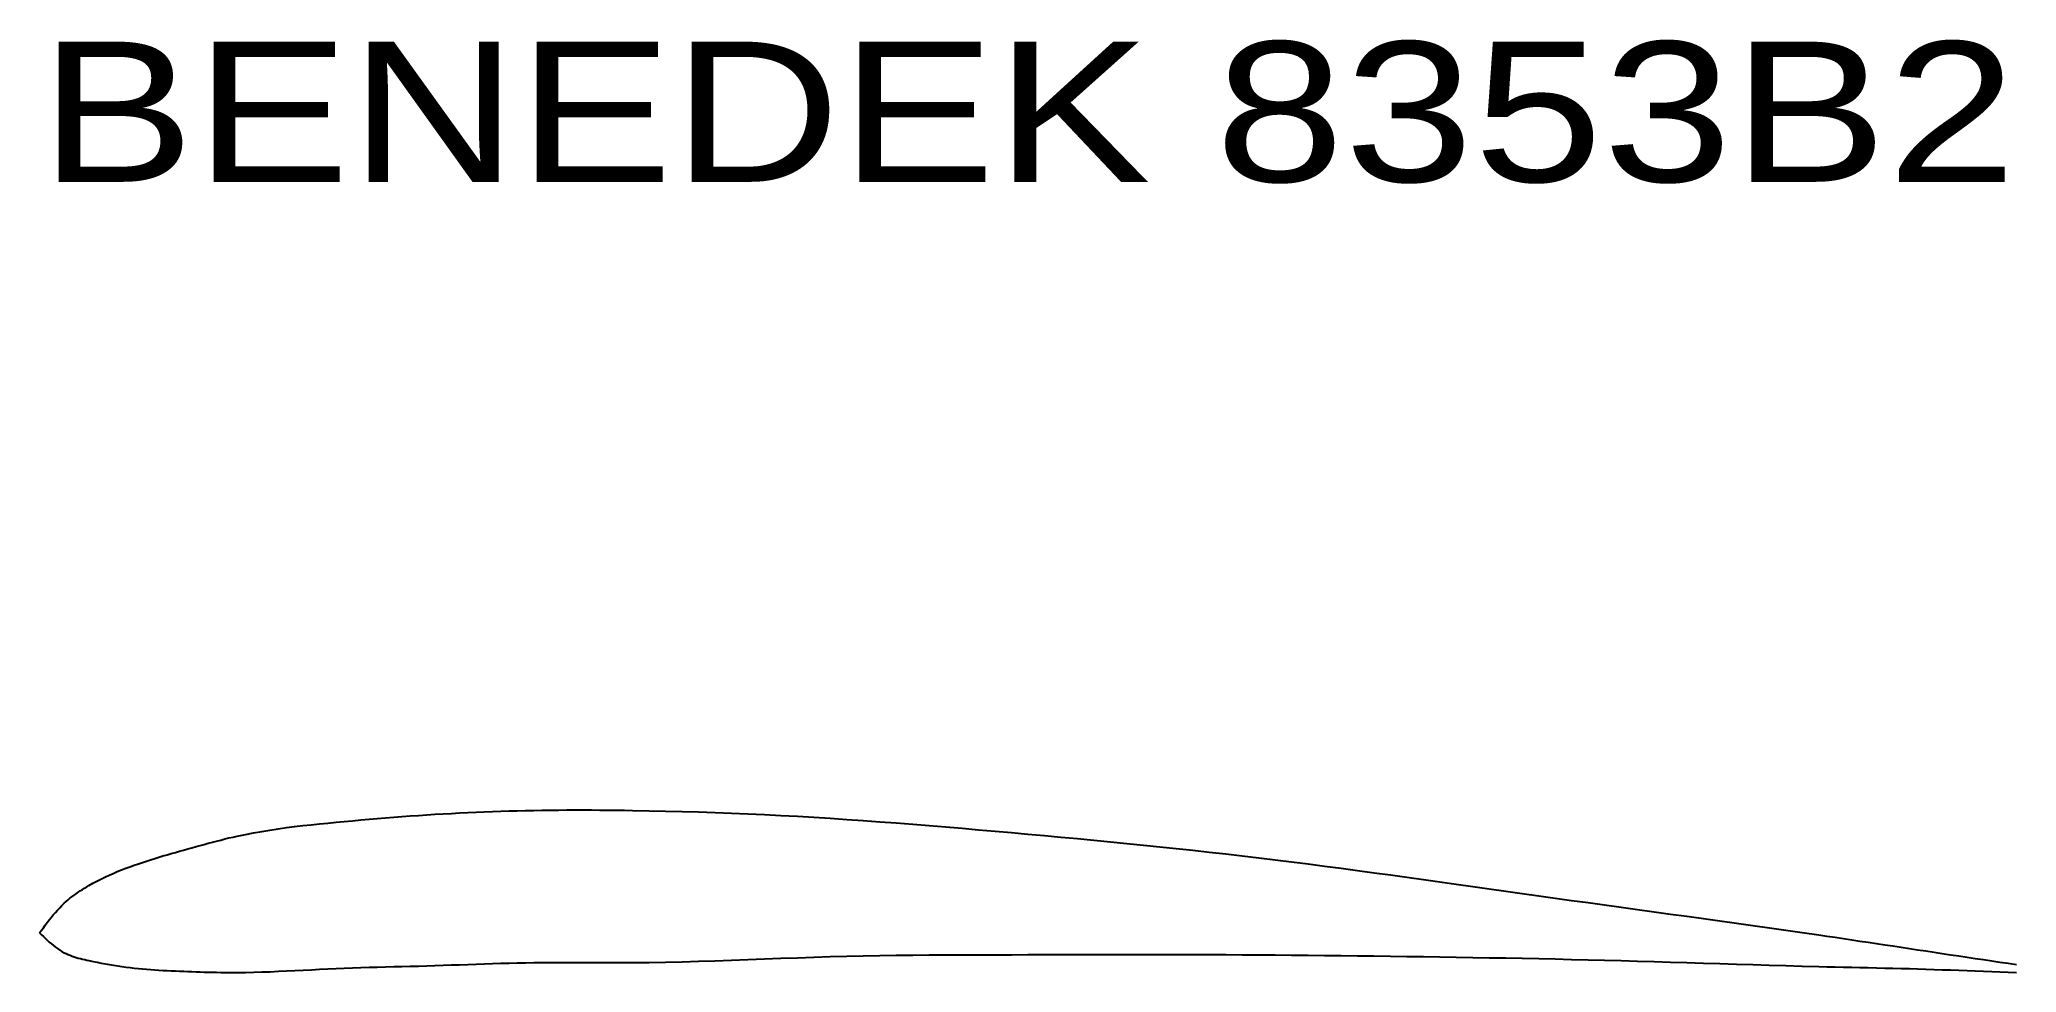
# Model space of a CAD drawing. Extents: x 0.1 to 12.1, y 1 to 6.6.
import ezdxf
from ezdxf.enums import TextEntityAlignment as Align

# ---------------------------------------------------------------- set-up
doc = ezdxf.new("R2010")
doc.units = 0
doc.layers.get('0').update_dxf_attribs({"linetype": 'CONTINUOUS'})

msp = doc.modelspace()

# ---------------------------------------------------------------- linework, layer by layer
at = {"color": 3, "linetype": 'CONTINUOUS'}
msp.add_lwpolyline([(0.0606, 1.2114), (0.0722, 1.2272), (0.0839, 1.2431), (0.0956, 1.2588), (0.1075, 1.2745), (0.1195, 1.29), (0.1317, 1.3053), (0.1441, 1.3204), (0.1567, 1.3353), (0.1696, 1.3498), (0.1829, 1.364), (0.1965, 1.3779), (0.2106, 1.3913), (0.222, 1.4016), (0.2336, 1.4117), (0.2454, 1.4215), (0.2575, 1.431), (0.2698, 1.4403), (0.2823, 1.4494), (0.295, 1.4582), (0.3079, 1.4668), (0.3209, 1.4753), (0.334, 1.4835), (0.3472, 1.4915), (0.3606, 1.4993), (0.3844, 1.5128), (0.4086, 1.5257), (0.433, 1.5382), (0.4576, 1.5501), (0.4824, 1.5616), (0.5074, 1.5727), (0.5326, 1.5833), (0.5579, 1.5936), (0.5834, 1.6035), (0.609, 1.6131), (0.6347, 1.6223), (0.6605, 1.6313), (0.6853, 1.6396), (0.7101, 1.6478), (0.7349, 1.6557), (0.7599, 1.6634), (0.7848, 1.671), (0.8098, 1.6784), (0.8349, 1.6857), (0.86, 1.693), (0.8851, 1.7001), (0.9102, 1.7072), (0.9353, 1.7143), (0.9605, 1.7213), (0.9854, 1.7283), (1.0103, 1.7352), (1.0352, 1.7421), (1.0601, 1.749), (1.085, 1.7557), (1.11, 1.7624), (1.135, 1.769), (1.16, 1.7754), (1.185, 1.7817), (1.2101, 1.7877), (1.2353, 1.7936), (1.2604, 1.7993), (1.3098, 1.8097), (1.3593, 1.8192), (1.409, 1.828), (1.4588, 1.8361), (1.5087, 1.8435), (1.5588, 1.8504), (1.6089, 1.8567), (1.6591, 1.8626), (1.7094, 1.8682), (1.7597, 1.8734), (1.81, 1.8784), (1.8604, 1.8833), (1.9104, 1.888), (1.9604, 1.8926), (2.0103, 1.8971), (2.0603, 1.9014), (2.1103, 1.9057), (2.1603, 1.9098), (2.2103, 1.9137), (2.2602, 1.9176), (2.3102, 1.9212), (2.3602, 1.9248), (2.4103, 1.9281), (2.4603, 1.9313), (2.5102, 1.9343), (2.5602, 1.9371), (2.6101, 1.9397), (2.6601, 1.9421), (2.7101, 1.9444), (2.7601, 1.9465), (2.8101, 1.9484), (2.8601, 1.9501), (2.9101, 1.9517), (2.9602, 1.9531), (3.0102, 1.9543), (3.0602, 1.9553), (3.1102, 1.9561), (3.1602, 1.9568), (3.2102, 1.9573), (3.2602, 1.9576), (3.3102, 1.9578), (3.3602, 1.9578), (3.4102, 1.9577), (3.4602, 1.9575), (3.5102, 1.9571), (3.5602, 1.9566), (3.6101, 1.956), (3.6601, 1.9553), (3.7602, 1.9535), (3.8602, 1.9513), (3.9603, 1.9487), (4.0603, 1.9457), (4.1603, 1.9423), (4.2603, 1.9384), (4.3603, 1.9342), (4.4603, 1.9296), (4.5603, 1.9246), (4.6602, 1.9192), (4.7601, 1.9134), (4.86, 1.9073), (4.9601, 1.9007), (5.0601, 1.8938), (5.1602, 1.8866), (5.2602, 1.8791), (5.3602, 1.8713), (5.4602, 1.8633), (5.5602, 1.855), (5.6601, 1.8466), (5.7601, 1.8379), (5.86, 1.8292), (5.9599, 1.8203), (6.0598, 1.8113), (6.1599, 1.8022), (6.26, 1.793), (6.3601, 1.7837), (6.4601, 1.7743), (6.5601, 1.7647), (6.6602, 1.755), (6.7601, 1.745), (6.8601, 1.7348), (6.9601, 1.7244), (7.06, 1.7136), (7.1598, 1.7026), (7.2597, 1.6913), (7.3598, 1.6796), (7.4599, 1.6676), (7.56, 1.6553), (7.66, 1.6427), (7.76, 1.6299), (7.86, 1.6169), (7.96, 1.6036), (8.0599, 1.5902), (8.1599, 1.5766), (8.2598, 1.563), (8.3596, 1.5492), (8.4595, 1.5353), (8.5595, 1.5214), (8.6595, 1.5074), (8.7595, 1.4934), (8.8595, 1.4794), (8.9595, 1.4653), (9.0594, 1.4513), (9.1594, 1.4372), (9.2594, 1.4232), (9.3594, 1.4092), (9.4594, 1.3952), (9.5594, 1.3812), (9.6594, 1.3673), (9.7594, 1.3535), (9.8594, 1.3397), (9.9594, 1.3259), (10.0594, 1.3122), (10.1595, 1.2984), (10.2595, 1.2845), (10.3595, 1.2706), (10.4595, 1.2566), (10.5594, 1.2425), (10.6594, 1.2283), (10.7593, 1.2139), (10.8592, 1.1994), (10.9092, 1.192), (10.9592, 1.1846), (11.0092, 1.1772), (11.0592, 1.1697), (11.1092, 1.1622), (11.1592, 1.1547), (11.2092, 1.1472), (11.2592, 1.1396), (11.3092, 1.132), (11.3592, 1.1245), (11.4092, 1.1169), (11.4591, 1.1094), (11.5091, 1.1018), (11.5591, 1.0943), (11.6091, 1.0868), (11.6591, 1.0793), (11.7091, 1.0718), (11.7591, 1.0643), (11.8091, 1.0568), (11.8591, 1.0493), (11.9091, 1.0418), (11.9591, 1.0343), (12.0091, 1.0269), (12.0591, 1.0194)], dxfattribs=at)
at = {"color": 1, "linetype": 'CONTINUOUS'}
msp.add_lwpolyline([(0.0606, 1.2114), (0.0723, 1.2), (0.0841, 1.1887), (0.096, 1.1775), (0.1079, 1.1665), (0.12, 1.1557), (0.1322, 1.1452), (0.1446, 1.1351), (0.1572, 1.1253), (0.1701, 1.116), (0.1833, 1.1072), (0.1967, 1.099), (0.2106, 1.0914), (0.2222, 1.0856), (0.234, 1.0803), (0.2461, 1.0754), (0.2584, 1.0708), (0.2708, 1.0666), (0.2833, 1.0627), (0.296, 1.059), (0.3088, 1.0555), (0.3217, 1.0523), (0.3346, 1.0492), (0.3476, 1.0462), (0.3606, 1.0434), (0.3856, 1.0381), (0.4106, 1.033), (0.4355, 1.0281), (0.4605, 1.0235), (0.4855, 1.0192), (0.5104, 1.015), (0.5354, 1.0111), (0.5604, 1.0075), (0.5854, 1.0041), (0.6104, 1.001), (0.6354, 0.9981), (0.6605, 0.9954), (0.6854, 0.993), (0.7103, 0.9908), (0.7352, 0.9888), (0.7602, 0.9871), (0.7852, 0.9854), (0.8102, 0.984), (0.8352, 0.9826), (0.8602, 0.9814), (0.8853, 0.9803), (0.9104, 0.9793), (0.9354, 0.9783), (0.9605, 0.9774), (0.9855, 0.9765), (1.0105, 0.9757), (1.0355, 0.9749), (1.0605, 0.9741), (1.0855, 0.9735), (1.1105, 0.9729), (1.1355, 0.9724), (1.1605, 0.9719), (1.1855, 0.9716), (1.2105, 0.9714), (1.2355, 0.9713), (1.2604, 0.9714), (1.3104, 0.9719), (1.3604, 0.9729), (1.4104, 0.9743), (1.4604, 0.9761), (1.5104, 0.9782), (1.5604, 0.9805), (1.6104, 0.9829), (1.6604, 0.9855), (1.7104, 0.9881), (1.7604, 0.9906), (1.8104, 0.9931), (1.8604, 0.9954), (1.9104, 0.9975), (1.9603, 0.9993), (2.0103, 1.001), (2.0603, 1.0026), (2.1103, 1.004), (2.1603, 1.0054), (2.2103, 1.0067), (2.2603, 1.0079), (2.3103, 1.0092), (2.3603, 1.0105), (2.4103, 1.0119), (2.4603, 1.0134), (2.5103, 1.015), (2.5603, 1.0167), (2.6103, 1.0184), (2.6603, 1.0202), (2.7102, 1.022), (2.7602, 1.0237), (2.8102, 1.0253), (2.8602, 1.0269), (2.9102, 1.0283), (2.9602, 1.0296), (3.0102, 1.0306), (3.0602, 1.0314), (3.1102, 1.0319), (3.1602, 1.0322), (3.2102, 1.0323), (3.2602, 1.0323), (3.3102, 1.0322), (3.3602, 1.0319), (3.4102, 1.0317), (3.4602, 1.0315), (3.5102, 1.0313), (3.5602, 1.0312), (3.6101, 1.0312), (3.6601, 1.0314), (3.7602, 1.0324), (3.8602, 1.0341), (3.9602, 1.0364), (4.0601, 1.0393), (4.1601, 1.0425), (4.2601, 1.046), (4.3601, 1.0498), (4.4601, 1.0536), (4.56, 1.0573), (4.66, 1.061), (4.76, 1.0644), (4.86, 1.0674), (4.9599, 1.07), (5.0599, 1.0721), (5.1599, 1.0739), (5.2599, 1.0754), (5.3599, 1.0765), (5.4598, 1.0774), (5.5598, 1.078), (5.6598, 1.0785), (5.7598, 1.0788), (5.8598, 1.0791), (5.9598, 1.0792), (6.0598, 1.0794), (6.1598, 1.0795), (6.2598, 1.0797), (6.3598, 1.0799), (6.4598, 1.08), (6.5598, 1.0802), (6.6598, 1.0802), (6.7598, 1.0803), (6.8597, 1.0803), (6.9597, 1.0802), (7.0597, 1.08), (7.1597, 1.0797), (7.2597, 1.0794), (7.3597, 1.0789), (7.4597, 1.0783), (7.5596, 1.0776), (7.6596, 1.0768), (7.7596, 1.0759), (7.8596, 1.0749), (7.9596, 1.0738), (8.0596, 1.0727), (8.1596, 1.0715), (8.2596, 1.0702), (8.3595, 1.0688), (8.4595, 1.0674), (8.5595, 1.0659), (8.6595, 1.0644), (8.7595, 1.0627), (8.8595, 1.061), (8.9595, 1.0592), (9.0595, 1.0574), (9.1595, 1.0554), (9.2595, 1.0532), (9.3594, 1.051), (9.4594, 1.0486), (9.5594, 1.0461), (9.6594, 1.0434), (9.7594, 1.0405), (9.8593, 1.0376), (9.9593, 1.0345), (10.0593, 1.0313), (10.1593, 1.0281), (10.2593, 1.0249), (10.3593, 1.0218), (10.4592, 1.0187), (10.5592, 1.0156), (10.6592, 1.0127), (10.7592, 1.01), (10.8592, 1.0074), (10.9092, 1.0062), (10.9592, 1.005), (11.0092, 1.0039), (11.0592, 1.0027), (11.1092, 1.0016), (11.1592, 1.0005), (11.2092, 0.9994), (11.2592, 0.9982), (11.3092, 0.997), (11.3592, 0.9957), (11.4092, 0.9944), (11.4591, 0.993), (11.5091, 0.9915), (11.5591, 0.9899), (11.6091, 0.9883), (11.6591, 0.9866), (11.7091, 0.9848), (11.7591, 0.983), (11.8091, 0.9811), (11.8591, 0.9792), (11.9091, 0.9773), (11.9591, 0.9753), (12.0091, 0.9734), (12.0591, 0.9714)], dxfattribs=at)

# ---------------------------------------------------------------- texts
at = {"color": 7}
msp.add_text('BENEDEK 8353B2', height=0.8512, dxfattribs=at).set_placement((0.0606, 5.7708), (12.0591, 5.7708), align=Align.FIT)

doc.saveas('drawing.dxf')
